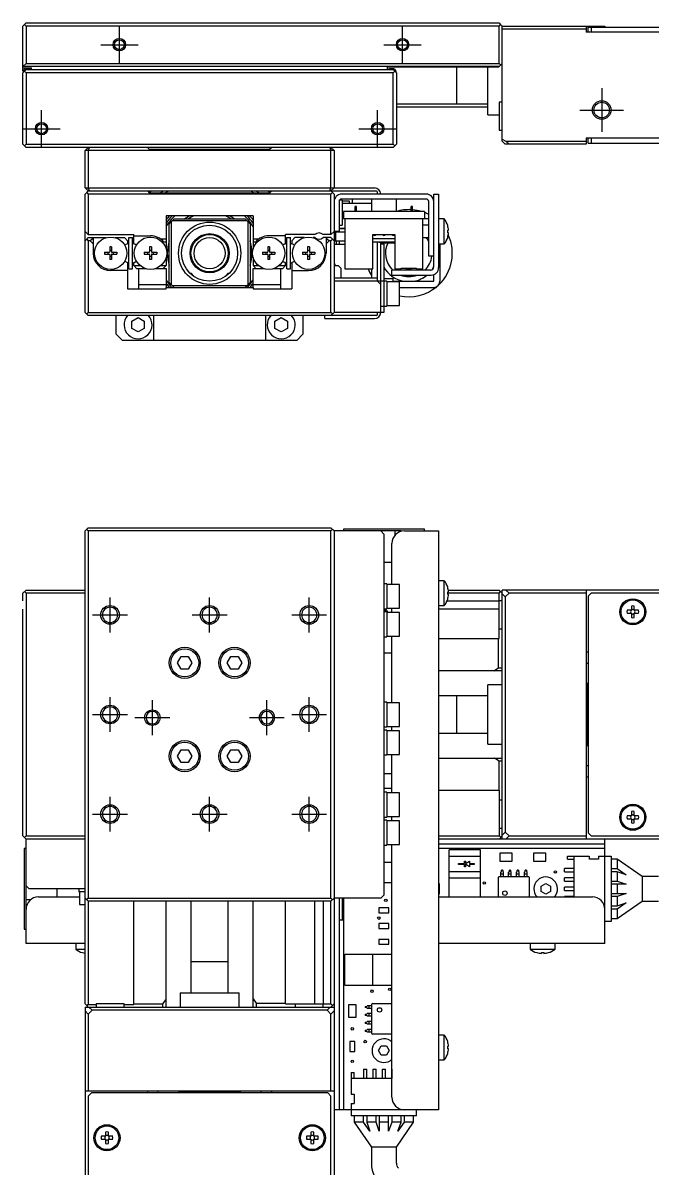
# Model space of a CAD drawing. Extents: x -2 to 706, y -8 to 420.
# Drawn here: x 93.2 to 194.3, y 232.5 to 416.5 of the extents above; entities that cross this region are included whole.
import ezdxf

# ---------------------------------------------------------------- set-up
doc = ezdxf.new("R2010")
doc.units = 0
doc.header["$LTSCALE"] = 0.5
doc.linetypes.add('CENTER', pattern=[50.8, 31.75, -6.35, 6.35, -6.35])
for name, color, linetype in [('MSM_CENTER', 1, 'CENTER'), ('MSM_CONTINUOUS', 7, 'CONTINUOUS'), ('MSM_NARROW', 5, 'CONTINUOUS')]:
    doc.layers.add(name, color=color, linetype=linetype)

msp = doc.modelspace()

# ---------------------------------------------------------------- linework, layer by layer
at = {"layer": 'MSM_CENTER'}
for p, q in [((108.7, 409.99), (108.7, 415.99)), ((154.2, 409.99), (154.2, 415.99)), ((105.7, 412.99), (111.7, 412.99)), ((151.2, 412.99), (157.2, 412.99)), ((186.2, 405.99), (186.2, 398.99)), ((96.2, 396.49), (96.2, 402.49)), ((150.2, 396.49), (150.2, 402.49)), ((182.7, 402.49), (189.7, 402.49)), ((93.2, 399.49), (99.2, 399.49)), ((147.2, 399.49), (153.2, 399.49)), ((107.2, 318.58), (107.2, 324.18)), ((123.2, 318.58), (123.2, 324.18)), ((139.2, 318.58), (139.2, 324.18)), ((104.4, 321.38), (110, 321.38)), ((120.4, 321.38), (126, 321.38)), ((136.4, 321.38), (142, 321.38)), ((107.2, 302.58), (107.2, 308.18)), ((114, 302.08), (114, 307.68)), ((132.4, 302.08), (132.4, 307.68)), ((139.2, 302.58), (139.2, 308.18)), ((104.4, 305.38), (110, 305.38)), ((111.2, 304.88), (116.8, 304.88)), ((129.6, 304.88), (135.2, 304.88)), ((136.4, 305.38), (142, 305.38)), ((107.2, 286.58), (107.2, 292.18)), ((123.2, 286.58), (123.2, 292.18)), ((139.2, 286.58), (139.2, 292.18)), ((104.4, 289.38), (110, 289.38)), ((120.4, 289.38), (126, 289.38)), ((136.4, 289.38), (142, 289.38))]:
    msp.add_line(p, q, dxfattribs=at)
at = {"layer": 'MSM_CONTINUOUS'}
for p, q in [((93.7, 416.49), (93.2, 415.99)), ((93.2, 408.79), (93.2, 415.99)), ((93.45, 416.24), (93.7, 415.99)), ((93.7, 416.49), (169.7, 416.49)), ((93.7, 415.99), (93.7, 409.99)), ((169.7, 415.99), (93.7, 415.99)), ((169.7, 416.49), (170.2, 415.99)), ((169.7, 415.99), (169.95, 416.24)), ((169.7, 409.99), (169.7, 415.99)), ((170.2, 397.49), (170.2, 415.99)), ((170.2, 415.99), (186.7, 415.99)), ((183.7, 415.99), (183.7, 414.99)), ((186.7, 415.99), (186.7, 415.79)), ((183.7, 415.49), (170.2, 415.49)), ((199.2, 414.99), (183.7, 414.99)), ((184, 414.99), (184, 415.79)), ((184, 415.79), (199, 415.79)), ((184.5, 415.79), (184.5, 414.99)), ((93.7, 409.99), (93.2, 409.49)), ((169.7, 409.49), (93.2, 409.49)), ((93.2, 409.29), (94.6, 409.29)), ((93.2, 408.49), (93.7, 408.99)), ((93.3, 408.69), (93.2, 408.79)), ((93.2, 396.99), (93.2, 408.49)), ((93.3, 408.59), (93.3, 408.79)), ((93.45, 408.74), (93.7, 408.49)), ((94.3, 409.09), (93.6, 409.09)), ((93.7, 409.99), (169.7, 409.99)), ((93.7, 408.99), (152.7, 408.99)), ((93.7, 408.49), (93.7, 396.99)), ((152.7, 408.49), (93.7, 408.49)), ((94.6, 408.99), (94.6, 409.29)), ((151.8, 408.99), (151.8, 409.39)), ((169.6, 409.39), (151.8, 409.39)), ((152.8, 409.09), (152.1, 409.09)), ((152.7, 408.99), (153.2, 408.49)), ((152.7, 408.49), (152.95, 408.74)), ((152.7, 396.99), (152.7, 408.49)), ((153.1, 408.79), (153.1, 408.59)), ((153.2, 408.49), (153.2, 396.99)), ((162.9, 403.49), (162.9, 409.39)), ((167.9, 401.74), (167.9, 409.39)), ((169.6, 409.39), (170.2, 409.99)), ((169.95, 409.74), (169.7, 409.99)), ((153.2, 403.49), (167.9, 403.49)), ((153.2, 402.99), (167.9, 402.99)), ((169.7, 403.74), (169.7, 399.24)), ((170.2, 403.74), (169.7, 403.74)), ((167.9, 401.74), (169.7, 401.74)), ((169.7, 399.24), (170.2, 399.24)), ((170.2, 397.8), (170.81, 397.49)), ((170.7, 396.99), (170.2, 397.49)), ((170.81, 397.49), (183.7, 397.49)), ((170.81, 397.49), (171.31, 396.99)), ((199.2, 397.99), (183.7, 397.99)), ((183.7, 397.99), (183.7, 396.99)), ((184, 397.19), (184, 397.99)), ((184.5, 397.99), (184.5, 397.19)), ((93.7, 396.49), (93.2, 396.99)), ((93.7, 396.99), (93.45, 396.74)), ((93.7, 396.99), (152.7, 396.99)), ((152.7, 396.49), (93.7, 396.49)), ((103.2, 395.99), (103.7, 396.49)), ((103.2, 389.99), (103.2, 395.99)), ((143.2, 395.99), (103.2, 395.99)), ((103.7, 395.99), (103.9, 396.49)), ((103.7, 395.99), (103.7, 389.99)), ((113.5, 396.19), (113.2, 396.49)), ((113.5, 396.19), (132.9, 396.19)), ((133.2, 396.49), (132.9, 396.19)), ((142.49, 396.49), (142.7, 395.99)), ((143.2, 395.99), (142.7, 396.49)), ((142.7, 389.99), (142.7, 395.99)), ((143.2, 395.99), (143.2, 389.99)), ((152.95, 396.74), (152.7, 396.99)), ((152.7, 396.49), (153.2, 396.99)), ((183.7, 396.99), (170.7, 396.99)), ((184, 397.19), (199.4, 397.19)), ((103.2, 389.99), (103.7, 389.49)), ((103.2, 389.99), (149.7, 389.99)), ((103.2, 388.99), (103.7, 389.49)), ((103.2, 369.99), (103.2, 388.99)), ((103.45, 389.24), (103.7, 388.99)), ((103.9, 389.49), (103.7, 389.99)), ((103.7, 389.49), (150, 389.49)), ((103.7, 388.99), (103.7, 382.49)), ((142.7, 388.99), (103.7, 388.99)), ((113.2, 389.49), (113.5, 389.19)), ((113.5, 389.19), (132.9, 389.19)), ((132.9, 389.19), (133.2, 389.49)), ((142.49, 389.49), (142.7, 389.99)), ((142.7, 389.49), (143.2, 389.99)), ((142.7, 389.49), (143.2, 388.99)), ((142.7, 388.99), (142.95, 389.24)), ((142.7, 382.49), (142.7, 388.99)), ((143.2, 388.99), (143.2, 369.99)), ((143.2, 388.42), (143.37, 388.42)), ((158, 388.99), (144.4, 388.99)), ((150.2, 388.99), (150.2, 389.29)), ((159.2, 388.99), (160, 388.99)), ((159.2, 377.29), (159.2, 388.99)), ((160, 388.99), (160, 377.19)), ((143.2, 387.92), (143.2, 387.92)), ((144, 387.79), (144, 382.99)), ((144.5, 387.99), (144.05, 387.99)), ((144.09, 387.99), (144.09, 388.05)), ((158, 388.19), (144.4, 388.19)), ((144.5, 387.99), (144.5, 383.99)), ((144.5, 387.92), (145.6, 387.92)), ((149.2, 387.49), (144.5, 387.49)), ((145.6, 387.92), (145.6, 387.49)), ((146.1, 388.19), (146.1, 387.49)), ((146.57, 386.19), (146.57, 386.99)), ((146.82, 386.99), (146.57, 386.99)), ((146.82, 386.19), (146.82, 386.99)), ((149.2, 388.19), (149.2, 386.19)), ((153.2, 386.19), (153.2, 388.19)), ((155.57, 386.19), (155.57, 386.99)), ((155.82, 386.99), (155.57, 386.99)), ((155.82, 386.19), (155.82, 386.99)), ((158.4, 378.99), (158.4, 387.79)), ((130.2, 385.49), (116.2, 385.49)), ((116.2, 385.49), (116.2, 380.21)), ((116.7, 384.19), (117.5, 384.99)), ((129.2, 384.69), (117.2, 384.69)), ((117.5, 384.99), (128.9, 384.99)), ((128.9, 384.99), (129.7, 384.19)), ((130.2, 385.49), (130.2, 380.21)), ((157.7, 386.19), (144.7, 386.19)), ((144.7, 386.19), (144.7, 384.99)), ((158.4, 384.99), (144.7, 384.99)), ((144.95, 384.99), (144.95, 376.99)), ((157.45, 376.99), (157.45, 384.99)), ((157.7, 386.19), (157.7, 384.99)), ((160.89, 384.99), (160, 384.99)), ((160.89, 380.99), (160.89, 384.99)), ((103.7, 382.49), (103.2, 382.99)), ((116.7, 374.79), (116.7, 384.19)), ((117, 384.49), (117, 374.49)), ((129.4, 374.49), (129.4, 384.49)), ((129.7, 384.19), (129.7, 374.79)), ((143.2, 382.99), (142.7, 382.49)), ((144, 382.99), (143.2, 382.99)), ((143.2, 382.92), (144.8, 382.92)), ((143.4, 382.92), (143.4, 381.42)), ((144, 383.99), (144.5, 383.99)), ((144, 383.49), (144.95, 383.49)), ((144.8, 383.42), (144, 383.42)), ((158.4, 383.99), (157.45, 383.99)), ((161.45, 383.92), (161.45, 383.94)), ((161.45, 383.19), (161.58, 383.19)), ((161.45, 382.79), (161.45, 383.19)), ((161.58, 382.79), (161.45, 382.79)), ((103.2, 381.49), (103.7, 381.99)), ((103.45, 381.74), (103.7, 381.49)), ((103.7, 382.49), (111, 382.49)), ((103.7, 381.99), (106.58, 381.99)), ((103.7, 381.49), (103.7, 369.99)), ((104, 381.49), (103.7, 381.49)), ((104.5, 381.84), (104, 381.49)), ((104, 381.49), (104.5, 380.99)), ((104.5, 381.99), (104.5, 379.49)), ((108.01, 381.99), (109.5, 381.99)), ((110, 381.49), (109.5, 381.99)), ((110, 381.01), (109.91, 380.96)), ((110, 381.49), (110, 381.01)), ((110.2, 381.99), (110.8, 381.99)), ((110.2, 376.99), (110.2, 381.99)), ((110.8, 376.99), (110.8, 381.99)), ((111, 381.04), (111, 382.49)), ((111, 382.29), (113.7, 382.29)), ((111.13, 380.96), (111, 381.04)), ((115.29, 381.79), (116.2, 381.79)), ((116.2, 381.29), (115.84, 381.29)), ((130.2, 381.79), (131.1, 381.79)), ((130.55, 381.29), (130.2, 381.29)), ((135.4, 382.29), (132.7, 382.29)), ((135.4, 381.04), (135.26, 380.96)), ((140.13, 382.49), (135.4, 382.49)), ((135.4, 381.04), (135.4, 382.49)), ((135.6, 381.99), (136.2, 381.99)), ((135.6, 376.99), (135.6, 381.99)), ((136.2, 376.99), (136.2, 381.99)), ((136.9, 381.99), (136.4, 381.49)), ((136.4, 381.49), (136.4, 381.01)), ((136.48, 380.96), (136.4, 381.01)), ((138.38, 381.99), (136.9, 381.99)), ((140.13, 381.99), (139.81, 381.99)), ((142.7, 382.49), (141.46, 382.49)), ((142.7, 381.99), (141.46, 381.99)), ((141.9, 381.99), (141.9, 379.49)), ((142.4, 381.49), (141.9, 381.84)), ((141.9, 380.99), (142.4, 381.49)), ((142.7, 381.49), (142.4, 381.49)), ((142.7, 381.99), (143.2, 381.49)), ((142.7, 381.49), (142.95, 381.74)), ((142.7, 369.99), (142.7, 381.49)), ((144.95, 381.42), (143.2, 381.42)), ((143.2, 380.92), (144.95, 380.92)), ((143.6, 380.92), (143.6, 381.42)), ((144.09, 380.92), (144.09, 381.42)), ((149.45, 382.49), (152.95, 382.49)), ((149.45, 376.99), (149.45, 382.49)), ((152.95, 381.79), (149.45, 381.79)), ((152.95, 381.29), (149.45, 381.29)), ((150.2, 374.99), (150.2, 381.29)), ((150.7, 369.99), (150.7, 381.2)), ((150.7, 380.99), (151.2, 380.99)), ((151.2, 381.14), (152.95, 381.14)), ((151.2, 380.99), (151.2, 369.99)), ((152.95, 382.49), (152.95, 376.99)), ((157.45, 381.99), (158.4, 381.99)), ((160, 380.99), (160.89, 380.99)), ((160.2, 380.99), (160.2, 374.99)), ((161.45, 382.04), (161.45, 382.06)), ((106.3, 379.64), (107.09, 379.64)), ((106.3, 379.64), (106.3, 379.35)), ((106.3, 379.35), (107.09, 379.35)), ((106.83, 379.64), (106.83, 379.35)), ((107.44, 380.49), (107.15, 380.49)), ((107.15, 380.49), (107.15, 379.7)), ((107.15, 379.96), (107.44, 379.96)), ((107.15, 379.29), (107.15, 378.49)), ((107.15, 379.02), (107.44, 379.02)), ((107.44, 380.49), (107.44, 379.7)), ((107.44, 379.29), (107.44, 378.49)), ((107.5, 379.64), (108.3, 379.64)), ((107.5, 379.35), (108.3, 379.35)), ((107.77, 379.35), (107.77, 379.64)), ((108.3, 379.64), (108.3, 379.35)), ((112.7, 379.64), (113.49, 379.64)), ((112.7, 379.64), (112.7, 379.35)), ((112.7, 379.35), (113.49, 379.35)), ((113.23, 379.64), (113.23, 379.35)), ((113.84, 380.49), (113.55, 380.49)), ((113.55, 380.49), (113.55, 379.7)), ((113.55, 379.96), (113.84, 379.96)), ((113.55, 379.29), (113.55, 378.49)), ((113.55, 379.02), (113.84, 379.02)), ((113.84, 380.49), (113.84, 379.7)), ((113.84, 379.29), (113.84, 378.49)), ((113.9, 379.64), (114.7, 379.64)), ((113.9, 379.35), (114.7, 379.35)), ((114.17, 379.35), (114.17, 379.64)), ((114.7, 379.64), (114.7, 379.35)), ((131.7, 379.64), (132.49, 379.64)), ((131.7, 379.64), (131.7, 379.35)), ((131.7, 379.35), (132.49, 379.35)), ((132.23, 379.64), (132.23, 379.35)), ((132.84, 380.49), (132.55, 380.49)), ((132.55, 380.49), (132.55, 379.7)), ((132.55, 379.96), (132.84, 379.96)), ((132.55, 379.29), (132.55, 378.49)), ((132.55, 379.02), (132.84, 379.02)), ((132.84, 380.49), (132.84, 379.7)), ((132.84, 379.29), (132.84, 378.49)), ((132.9, 379.64), (133.7, 379.64)), ((132.9, 379.35), (133.7, 379.35)), ((133.17, 379.35), (133.17, 379.64)), ((133.7, 379.64), (133.7, 379.35)), ((138.1, 379.64), (138.89, 379.64)), ((138.1, 379.64), (138.1, 379.35)), ((138.1, 379.35), (138.89, 379.35)), ((138.63, 379.64), (138.63, 379.35)), ((139.24, 380.49), (138.95, 380.49)), ((138.95, 380.49), (138.95, 379.7)), ((138.95, 379.96), (139.24, 379.96)), ((138.95, 379.29), (138.95, 378.49)), ((138.95, 379.02), (139.24, 379.02)), ((139.24, 380.49), (139.24, 379.7)), ((139.24, 379.29), (139.24, 378.49)), ((139.3, 379.64), (140.1, 379.64)), ((139.3, 379.35), (140.1, 379.35)), ((139.57, 379.35), (139.57, 379.64)), ((140.1, 379.64), (140.1, 379.35)), ((107.44, 378.49), (107.15, 378.49)), ((109.67, 378.16), (110, 377.98)), ((110, 377.98), (110, 373.79)), ((111, 377.95), (111.37, 378.16)), ((111, 377.49), (111, 377.95)), ((111, 377.49), (112.03, 377.49)), ((111.5, 376.99), (111, 377.49)), ((113.84, 378.49), (113.55, 378.49)), ((115.36, 377.49), (116.2, 377.49)), ((116.2, 377.49), (115.7, 376.99)), ((116.2, 378.78), (116.2, 377.49)), ((130.2, 378.78), (130.2, 377.49)), ((130.2, 377.49), (131.03, 377.49)), ((130.7, 376.99), (130.2, 377.49)), ((132.84, 378.49), (132.55, 378.49)), ((134.36, 377.49), (135.4, 377.49)), ((135.4, 377.49), (134.9, 376.99)), ((135.02, 378.16), (135.4, 377.95)), ((135.4, 377.49), (135.4, 377.95)), ((136.4, 377.98), (136.72, 378.16)), ((136.4, 377.98), (136.4, 373.79)), ((139.24, 378.49), (138.95, 378.49)), ((143.2, 377.49), (143.85, 377.49)), ((143.39, 377.49), (143.39, 377.6)), ((143.93, 377.46), (144.25, 377.14)), ((159.2, 378.99), (158.4, 378.99)), ((110, 376.69), (107.3, 376.69)), ((110.2, 376.99), (110.8, 376.99)), ((112.98, 376.99), (111.5, 376.99)), ((111.75, 376.99), (111.75, 373.79)), ((116.25, 376.99), (114.41, 376.99)), ((116.25, 373.99), (116.25, 376.99)), ((120.03, 376.29), (120.22, 376.29)), ((120.45, 376.07), (120.22, 376.29)), ((120.45, 376.07), (120.28, 376.07)), ((120.45, 375.93), (120.45, 376.07)), ((126.17, 376.29), (125.95, 376.07)), ((126.11, 376.07), (125.95, 376.07)), ((125.95, 376.07), (125.95, 375.93)), ((126.17, 376.29), (126.36, 376.29)), ((130.15, 376.99), (130.15, 373.99)), ((131.98, 376.99), (130.15, 376.99)), ((134.9, 376.99), (133.41, 376.99)), ((134.65, 373.79), (134.65, 376.99)), ((135.6, 376.99), (136.2, 376.99)), ((136.4, 376.69), (139.1, 376.69)), ((150.2, 375.49), (143.2, 375.49)), ((144.28, 377.07), (144.28, 375.49)), ((144.95, 376.99), (149.45, 376.99)), ((149.2, 376.99), (149.2, 375.49)), ((152.7, 375.39), (151.2, 375.39)), ((152.5, 375.99), (152.5, 376.79)), ((158.7, 376.79), (152.5, 376.79)), ((152.5, 375.99), (158.8, 375.99)), ((152.7, 374.89), (152.7, 375.39)), ((152.95, 376.99), (153.95, 376.99)), ((153.95, 376.99), (153.95, 377.09)), ((153.95, 377.09), (156.45, 377.09)), ((154.75, 377.09), (154.75, 376.99)), ((154.75, 376.99), (155.65, 376.99)), ((155.12, 377.09), (155.12, 376.99)), ((155.27, 377.09), (155.27, 376.99)), ((155.65, 377.09), (155.65, 376.99)), ((156.45, 376.99), (156.45, 377.09)), ((156.45, 376.99), (157.45, 376.99)), ((159.2, 374.99), (159.2, 376.06)), ((110, 373.79), (116.2, 373.79)), ((111.75, 374.49), (116.25, 374.49)), ((116.2, 373.79), (116.2, 373.99)), ((116.2, 373.99), (130.2, 373.99)), ((117.5, 373.99), (116.7, 374.79)), ((117.2, 374.29), (129.2, 374.29)), ((129.7, 374.79), (128.9, 373.99)), ((130.15, 374.49), (134.65, 374.49)), ((130.2, 373.99), (130.2, 373.79)), ((130.2, 373.79), (136.4, 373.79)), ((151.7, 374.99), (143.2, 374.99)), ((150.2, 374.99), (150.7, 374.49)), ((151.7, 374.99), (151.7, 370.99)), ((153.7, 374.89), (151.7, 374.89)), ((152.7, 374.99), (159.2, 374.99)), ((153.7, 371.09), (153.7, 374.89)), ((153.7, 373.99), (159.2, 373.99)), ((103.7, 369.49), (103.2, 369.99)), ((103.7, 369.99), (103.45, 369.74)), ((103.7, 369.99), (142.7, 369.99)), ((142.95, 369.74), (142.7, 369.99)), ((143.2, 369.99), (142.7, 369.49)), ((151.2, 369.99), (143.2, 369.99)), ((150.2, 369.69), (150.2, 369.99)), ((150.7, 370.99), (151.7, 370.99)), ((151.7, 371.09), (153.7, 371.09)), ((150, 369.49), (103.7, 369.49)), ((108.2, 366.49), (108.2, 369.49)), ((110.7, 368.57), (111.7, 369.15)), ((110.7, 367.41), (110.7, 368.57)), ((111.7, 369.15), (112.7, 368.57)), ((112.7, 368.57), (112.7, 367.41)), ((114.2, 369.49), (114.2, 365.49)), ((132.2, 369.49), (132.2, 365.49)), ((133.7, 368.57), (134.7, 369.15)), ((133.7, 367.41), (133.7, 368.57)), ((134.7, 369.15), (135.7, 368.57)), ((135.7, 368.57), (135.7, 367.41)), ((138.2, 369.49), (138.2, 366.49)), ((141.7, 368.99), (141.7, 369.49)), ((141.7, 368.99), (149.7, 368.99)), ((108.2, 366.49), (109.2, 365.49)), ((111.7, 366.84), (110.7, 367.41)), ((112.7, 367.41), (111.7, 366.84)), ((134.7, 366.84), (133.7, 367.41)), ((135.7, 367.41), (134.7, 366.84)), ((137.2, 365.49), (138.2, 366.49)), ((137.2, 365.49), (109.2, 365.49)), ((103.7, 335.38), (103.2, 334.88)), ((103.2, 258.88), (103.2, 334.88)), ((103.7, 334.88), (103.45, 335.13)), ((103.7, 335.38), (142.7, 335.38)), ((142.7, 334.88), (103.7, 334.88)), ((103.7, 334.88), (103.7, 275.88)), ((143.2, 334.88), (142.7, 335.38)), ((142.95, 335.13), (142.7, 334.88)), ((142.7, 275.88), (142.7, 334.88)), ((143.2, 334.88), (143.2, 229.38)), ((153.95, 334.88), (143.2, 334.88)), ((144.7, 335.18), (144.7, 334.88)), ((157.7, 335.18), (144.7, 335.18)), ((151.2, 334.38), (150.7, 334.88)), ((152.95, 334.88), (152.95, 334.14)), ((153.95, 334.8), (153.95, 334.88)), ((154.5, 334.88), (160, 334.88)), ((157.7, 334.88), (157.7, 335.18)), ((160, 334.88), (160, 241.88)), ((151.2, 334.38), (151.2, 276.38)), ((152.5, 326.28), (152.5, 332.88)), ((151.2, 329.88), (152.5, 329.88)), ((151.7, 326.38), (151.2, 326.38)), ((151.7, 326.38), (151.7, 322.38)), ((153.7, 326.28), (151.7, 326.28)), ((153.7, 322.48), (153.7, 326.28)), ((160.89, 326.88), (160, 326.88)), ((160.89, 322.88), (160.89, 326.88)), ((161.45, 325.81), (161.45, 325.83)), ((93.7, 325.38), (93.2, 324.88)), ((93.2, 323.64), (93.2, 324.88)), ((93.45, 325.13), (93.7, 324.88)), ((93.7, 325.38), (103.2, 325.38)), ((93.7, 324.88), (93.7, 285.88)), ((103.2, 324.88), (93.7, 324.88)), ((161.45, 325.08), (161.58, 325.08)), ((161.45, 324.68), (161.45, 325.08)), ((169.7, 324.88), (161.45, 324.88)), ((161.58, 324.68), (161.45, 324.68)), ((161.45, 323.93), (161.45, 323.95)), ((161.55, 325.38), (169.7, 325.38)), ((170.2, 324.88), (169.7, 325.38)), ((169.7, 324.88), (169.95, 325.13)), ((169.7, 323.64), (169.7, 324.88)), ((205.2, 325.38), (170.2, 325.38)), ((170.2, 285.38), (170.2, 325.38)), ((170.7, 324.26), (170.2, 324.76)), ((171.31, 324.88), (170.7, 324.26)), ((170.7, 324.26), (170.7, 286.49)), ((170.81, 325.38), (171.31, 324.88)), ((183.7, 324.88), (171.31, 324.88)), ((183.7, 325.38), (183.7, 285.38)), ((184.5, 324.88), (184, 324.38)), ((184, 324.38), (184, 286.38)), ((198.5, 324.88), (184.5, 324.88)), ((93.2, 285.88), (93.2, 322.32)), ((151.2, 322.38), (151.7, 322.38)), ((151.2, 322.13), (151.63, 322.13)), ((151.63, 322.13), (151.83, 321.78)), ((151.7, 322.48), (153.7, 322.48)), ((152.5, 321.78), (152.5, 322.48)), ((160, 322.88), (160.89, 322.88)), ((169.7, 322.32), (160, 322.32)), ((161.35, 323.64), (169.7, 323.64)), ((170.2, 323.63), (169.7, 323.63)), ((169.7, 317.58), (169.7, 323.63)), ((190.96, 322.12), (190.28, 322.12)), ((190.96, 322.8), (190.96, 322.12)), ((191.44, 322.12), (191.44, 322.8)), ((192.12, 322.12), (191.44, 322.12)), ((151.7, 321.88), (151.2, 321.88)), ((151.7, 321.88), (151.7, 317.88)), ((153.7, 321.78), (151.7, 321.78)), ((153.7, 317.98), (153.7, 321.78)), ((190.28, 321.64), (190.96, 321.64)), ((190.96, 321.64), (190.96, 320.96)), ((191.44, 321.64), (192.12, 321.64)), ((191.44, 320.96), (191.44, 321.64)), ((169.7, 319.13), (170.2, 319.13)), ((151.2, 317.88), (151.7, 317.88)), ((151.7, 317.98), (153.7, 317.98)), ((152.5, 307.28), (152.5, 317.98)), ((160, 317.58), (169.7, 317.58)), ((169.6, 312.88), (169.6, 317.58)), ((118.04, 313.68), (118.62, 314.68)), ((118.62, 314.68), (119.77, 314.68)), ((119.77, 314.68), (120.35, 313.68)), ((126.04, 313.68), (126.62, 314.68)), ((126.62, 314.68), (127.77, 314.68)), ((127.77, 314.68), (128.35, 313.68)), ((151.2, 315.28), (152.5, 315.28)), ((184, 315.38), (183.7, 315.38)), ((118.62, 312.68), (118.04, 313.68)), ((120.35, 313.68), (119.77, 312.68)), ((126.62, 312.68), (126.04, 313.68)), ((128.35, 313.68), (127.77, 312.68)), ((168.89, 312.38), (169.6, 312.88)), ((169.6, 312.88), (170.2, 312.88)), ((183.7, 313.63), (184, 313.63)), ((119.77, 312.68), (118.62, 312.68)), ((127.77, 312.68), (126.62, 312.68)), ((170.2, 312.38), (160, 312.38)), ((167.9, 300.63), (167.9, 310.13)), ((170.2, 310.13), (167.9, 310.13)), ((183.9, 310.38), (183.7, 310.18)), ((184, 310.38), (183.9, 310.38)), ((183.9, 310.38), (183.9, 300.38)), ((151.7, 307.38), (151.2, 307.38)), ((151.7, 307.38), (151.7, 303.38)), ((153.7, 307.28), (151.7, 307.28)), ((153.7, 303.48), (153.7, 307.28)), ((167.9, 308.38), (160, 308.38)), ((162.9, 302.38), (162.9, 308.38)), ((151.2, 303.38), (151.7, 303.38)), ((151.7, 302.88), (151.2, 302.88)), ((151.7, 303.48), (153.7, 303.48)), ((151.7, 302.88), (151.7, 298.88)), ((153.7, 302.78), (151.7, 302.78)), ((152.5, 302.78), (152.5, 303.48)), ((153.7, 298.98), (153.7, 302.78)), ((160, 302.38), (167.9, 302.38)), ((167.9, 300.63), (170.2, 300.63)), ((183.7, 300.58), (183.9, 300.38)), ((183.9, 300.38), (184, 300.38)), ((118.04, 298.68), (118.62, 299.68)), ((118.62, 297.68), (118.04, 298.68)), ((118.62, 299.68), (119.77, 299.68)), ((119.77, 299.68), (120.35, 298.68)), ((120.35, 298.68), (119.77, 297.68)), ((126.04, 298.68), (126.62, 299.68)), ((126.62, 297.68), (126.04, 298.68)), ((126.62, 299.68), (127.77, 299.68)), ((127.77, 299.68), (128.35, 298.68)), ((128.35, 298.68), (127.77, 297.68)), ((151.2, 298.88), (151.7, 298.88)), ((151.7, 298.98), (153.7, 298.98)), ((152.5, 292.78), (152.5, 298.98)), ((160, 298.38), (170.2, 298.38)), ((169.7, 297.88), (168.99, 298.38)), ((119.77, 297.68), (118.62, 297.68)), ((127.77, 297.68), (126.62, 297.68)), ((169.7, 293.18), (169.7, 297.88)), ((170.2, 297.88), (169.7, 297.88)), ((184, 297.13), (183.7, 297.13)), ((151.2, 295.88), (152.5, 295.88)), ((183.7, 295.38), (184, 295.38)), ((152.5, 293.48), (151.2, 293.48)), ((151.7, 292.88), (151.2, 292.88)), ((151.7, 292.88), (151.7, 288.88)), ((153.7, 292.78), (151.7, 292.78)), ((153.7, 288.98), (153.7, 292.78)), ((169.8, 293.18), (160, 293.18)), ((169.8, 291.63), (169.8, 293.18)), ((169.7, 291.63), (169.7, 287.13)), ((170.2, 291.63), (169.7, 291.63)), ((151.2, 288.88), (151.7, 288.88)), ((151.7, 288.98), (153.7, 288.98)), ((152.5, 288.28), (152.5, 288.98)), ((190.96, 289.12), (190.28, 289.12)), ((190.96, 289.8), (190.96, 289.12)), ((191.44, 289.12), (191.44, 289.8)), ((192.12, 289.12), (191.44, 289.12)), ((151.7, 288.38), (151.2, 288.38)), ((151.7, 288.38), (151.7, 284.38)), ((153.7, 288.28), (151.7, 288.28)), ((153.7, 284.48), (153.7, 288.28)), ((169.7, 287.13), (170.2, 287.13)), ((169.8, 285.88), (169.8, 287.13)), ((190.28, 288.64), (190.96, 288.64)), ((190.96, 288.64), (190.96, 287.96)), ((191.44, 287.96), (191.44, 288.64)), ((191.44, 288.64), (192.12, 288.64)), ((93.2, 285.88), (93.7, 285.38)), ((93.7, 285.88), (93.45, 285.63)), ((93.7, 285.88), (103.2, 285.88)), ((103.2, 285.38), (93.7, 285.38)), ((93.7, 268.58), (93.7, 285.38)), ((160, 285.88), (169.8, 285.88)), ((199.2, 285.38), (160, 285.38)), ((169.7, 285.38), (170.2, 285.88)), ((170, 285.68), (169.8, 285.88)), ((170.2, 285.99), (170.7, 286.49)), ((170.7, 286.49), (171.31, 285.88)), ((171.31, 285.88), (170.81, 285.38)), ((171.31, 285.88), (183.7, 285.88)), ((184, 286.38), (184.5, 285.88)), ((184.5, 285.88), (198.5, 285.88)), ((186.7, 268.58), (186.7, 285.38)), ((93.7, 283.88), (93.4, 283.88)), ((93.4, 283.88), (93.4, 270.88)), ((151.2, 284.38), (151.7, 284.38)), ((151.7, 284.48), (153.7, 284.48)), ((152.5, 243.88), (152.5, 284.48)), ((160, 284.58), (186.7, 284.58)), ((186.7, 283.88), (160, 283.88)), ((166.7, 283.63), (161.7, 283.63)), ((161.7, 276.08), (161.7, 283.63)), ((166.7, 276.08), (166.7, 283.63)), ((152.5, 281.58), (151.2, 281.58)), ((161.7, 282.63), (166.7, 282.63)), ((164.15, 281.45), (164.15, 281.83)), ((164.15, 281.83), (164.3, 281.83)), ((164.3, 281.83), (164.3, 281.43)), ((164.3, 281.43), (164.98, 281.83)), ((164.98, 281.83), (164.98, 281.45)), ((171.82, 283.08), (169.82, 283.08)), ((169.82, 283.08), (169.82, 281.83)), ((169.82, 281.83), (171.82, 281.83)), ((171.82, 281.83), (171.82, 283.08)), ((175.22, 283.08), (175.22, 281.83)), ((177.22, 283.08), (175.22, 283.08)), ((175.22, 281.83), (177.22, 281.83)), ((177.22, 281.83), (177.22, 283.08)), ((180.7, 282.13), (180.7, 282.63)), ((180.7, 282.63), (184.2, 282.63)), ((180.7, 282.13), (181.7, 282.13)), ((181.7, 282.63), (181.7, 276.08)), ((184.2, 282.63), (184.2, 282.13)), ((185.7, 282.13), (184.2, 282.13)), ((185.7, 282.63), (185.7, 282.13)), ((185.7, 282.63), (187.7, 282.63)), ((187.7, 282.63), (187.7, 272.13)), ((188.7, 282.13), (187.7, 282.13)), ((192.7, 279.38), (188.7, 282.13)), ((188.7, 282.13), (188.7, 280.63)), ((166.7, 280.13), (161.7, 280.13)), ((163.2, 281.3), (163.2, 281.45)), ((163.2, 281.45), (164.15, 281.45)), ((164.15, 281.3), (163.2, 281.3)), ((164.15, 280.93), (164.15, 281.3)), ((164.3, 280.93), (164.15, 280.93)), ((164.98, 280.93), (164.3, 281.32)), ((164.3, 281.32), (164.3, 280.93)), ((164.98, 281.45), (165.68, 281.45)), ((164.98, 281.3), (164.98, 280.93)), ((165.68, 281.3), (164.98, 281.3)), ((165.68, 281.45), (165.68, 281.3)), ((169.97, 280.06), (170.09, 280.13)), ((169.97, 279.33), (169.97, 280.06)), ((169.97, 279.77), (170.4, 279.77)), ((170.09, 280.13), (170.09, 280.38)), ((170.29, 280.38), (170.09, 280.38)), ((170.29, 280.38), (170.29, 280.13)), ((170.29, 280.13), (170.4, 280.06)), ((170.4, 279.33), (170.4, 280.06)), ((171.24, 280.06), (171.36, 280.13)), ((171.24, 279.33), (171.24, 280.06)), ((171.24, 279.77), (171.67, 279.77)), ((171.56, 280.38), (171.36, 280.38)), ((171.36, 280.13), (171.36, 280.38)), ((171.56, 280.38), (171.56, 280.13)), ((171.56, 280.13), (171.67, 280.06)), ((171.67, 279.33), (171.67, 280.06)), ((172.51, 280.06), (172.63, 280.13)), ((172.51, 279.33), (172.51, 280.06)), ((172.51, 279.77), (172.94, 279.77)), ((172.83, 280.38), (172.63, 280.38)), ((172.63, 280.13), (172.63, 280.38)), ((172.83, 280.38), (172.83, 280.13)), ((172.83, 280.13), (172.94, 280.06)), ((172.94, 279.33), (172.94, 280.06)), ((173.78, 280.06), (173.9, 280.13)), ((173.78, 279.33), (173.78, 280.06)), ((173.78, 279.77), (174.21, 279.77)), ((174.1, 280.38), (173.9, 280.38)), ((173.9, 280.13), (173.9, 280.38)), ((174.1, 280.38), (174.1, 280.13)), ((174.1, 280.13), (174.21, 280.06)), ((174.21, 279.33), (174.21, 280.06)), ((181.7, 280.63), (180.2, 280.63)), ((180.2, 280.13), (180.2, 280.63)), ((180.2, 280.13), (181.7, 280.13)), ((187.7, 280.63), (188.7, 280.63)), ((188.7, 280.13), (187.7, 280.13)), ((188.7, 280.63), (190.15, 279.63)), ((190.15, 279.63), (188.7, 280.13)), ((188.7, 280.13), (188.7, 278.63)), ((93.7, 277.88), (94.2, 277.38)), ((151.2, 278.38), (152.5, 278.38)), ((160.11, 278.18), (160, 278.18)), ((160.11, 276.58), (160.11, 278.18)), ((161.7, 279.13), (166.7, 279.13)), ((169.64, 276.08), (169.64, 279.23)), ((169.74, 279.33), (174.44, 279.33)), ((174.54, 279.23), (174.54, 276.08)), ((176.45, 277.81), (177.2, 278.24)), ((177.2, 278.24), (177.95, 277.81)), ((181.7, 279.13), (180.2, 279.13)), ((180.2, 278.63), (180.2, 279.13)), ((180.2, 278.63), (181.7, 278.63)), ((187.7, 278.63), (188.7, 278.63)), ((190.15, 278.13), (187.7, 278.13)), ((188.7, 278.63), (190.15, 278.13)), ((188.7, 278.13), (188.7, 276.63)), ((192.7, 279.38), (192.7, 275.38)), ((195.3, 279.38), (192.7, 279.38)), ((103.2, 277.38), (94.2, 277.38)), ((95.7, 276.08), (102.3, 276.08)), ((98.7, 276.08), (98.7, 277.38)), ((102.2, 277.38), (102.2, 276.88)), ((103.2, 276.88), (102.2, 276.88)), ((102.3, 276.88), (102.3, 274.88)), ((150.7, 275.88), (151.2, 276.38)), ((160, 276.58), (160.11, 276.58)), ((160, 276.08), (184.7, 276.08)), ((176.45, 276.94), (176.45, 277.81)), ((177.2, 276.51), (176.45, 276.94)), ((177.95, 276.94), (177.2, 276.51)), ((177.95, 277.81), (177.95, 276.94)), ((181.7, 277.63), (180.2, 277.63)), ((180.2, 277.13), (180.2, 277.63)), ((180.2, 277.13), (181.7, 277.13)), ((180.2, 276.08), (180.2, 276.13)), ((181.7, 276.13), (180.2, 276.13)), ((187.7, 276.63), (190.15, 276.63)), ((188.7, 276.13), (187.7, 276.13)), ((190.15, 276.63), (188.7, 276.13)), ((188.7, 276.13), (188.7, 274.63)), ((94.43, 275.63), (93.7, 275.63)), ((102.3, 274.88), (103.2, 274.88)), ((103.2, 275.88), (103.7, 275.38)), ((103.45, 275.63), (103.7, 275.88)), ((103.7, 275.88), (142.7, 275.88)), ((103.7, 275.38), (103.7, 258.78)), ((142.7, 275.38), (103.7, 275.38)), ((111, 258.78), (111, 275.38)), ((116.2, 258.38), (116.2, 275.38)), ((120.2, 275.38), (120.2, 260.68)), ((126.2, 260.68), (126.2, 275.38)), ((130.2, 258.38), (130.2, 275.38)), ((135.4, 258.88), (135.4, 275.38)), ((140.13, 258.88), (140.13, 275.38)), ((141.46, 275.38), (141.46, 258.88)), ((142.7, 275.88), (142.95, 275.63)), ((142.7, 275.38), (143.2, 275.88)), ((142.7, 258.88), (142.7, 275.38)), ((150.7, 275.88), (143.2, 275.88)), ((144, 275.88), (144, 241.88)), ((144.5, 275.88), (144.5, 272.38)), ((144.7, 275.88), (144.7, 241.88)), ((152, 274.34), (150.4, 274.34)), ((150.4, 274.34), (150.4, 273.54)), ((152, 273.54), (152, 274.34)), ((187.7, 274.63), (188.7, 274.63)), ((188.7, 272.63), (192.7, 275.38)), ((188.7, 274.63), (190.15, 275.13)), ((190.15, 275.13), (188.7, 274.13)), ((192.7, 275.38), (195.3, 275.38)), ((144, 272.38), (144.7, 272.38)), ((150.4, 273.54), (152, 273.54)), ((188.7, 274.13), (187.7, 274.13)), ((187.7, 272.63), (188.7, 272.63)), ((188.7, 274.13), (188.7, 272.63)), ((93.4, 270.88), (93.7, 270.88)), ((152, 271.8), (150.4, 271.8)), ((150.4, 271.8), (150.4, 271)), ((150.4, 271), (152, 271)), ((152, 271), (152, 271.8)), ((187.7, 272.13), (186.7, 272.13)), ((150.4, 269.26), (150.4, 268.46)), ((152, 269.26), (150.4, 269.26)), ((152, 268.46), (152, 269.26)), ((103.2, 268.58), (93.7, 268.58)), ((101.7, 268.58), (101.7, 267.68)), ((101.7, 267.68), (103.2, 267.68)), ((102.75, 267.12), (102.77, 267.12)), ((144.95, 261.88), (144.95, 266.88)), ((144.95, 266.88), (152.5, 266.88)), ((149.45, 261.88), (149.45, 266.88)), ((150.4, 268.46), (152, 268.46)), ((186.7, 268.58), (160, 268.58)), ((174.7, 268.58), (174.7, 267.68)), ((174.7, 267.68), (178.7, 267.68)), ((175.75, 267.12), (175.77, 267.12)), ((176.5, 267.12), (176.9, 267.12)), ((176.5, 266.99), (176.5, 267.12)), ((176.9, 267.12), (176.9, 266.99)), ((177.62, 267.12), (177.65, 267.12)), ((178.7, 267.68), (178.7, 268.58)), ((120.2, 265.68), (126.2, 265.68)), ((144.95, 261.88), (152.5, 261.88)), ((115.7, 258.88), (116.2, 259.58)), ((118.45, 260.68), (127.95, 260.68)), ((118.45, 260.68), (118.45, 258.38)), ((127.95, 258.38), (127.95, 260.68)), ((130.2, 259.68), (130.7, 258.98)), ((103.2, 258.88), (103.7, 258.38)), ((103.2, 258.38), (103.2, 223.38)), ((103.2, 258.38), (143.2, 258.38)), ((103.7, 257.26), (103.2, 257.76)), ((103.5, 258.58), (103.7, 258.78)), ((103.7, 258.78), (104.95, 258.78)), ((104.31, 257.88), (103.7, 257.26)), ((103.81, 258.38), (104.31, 257.88)), ((142.08, 257.88), (104.31, 257.88)), ((109.45, 258.88), (104.95, 258.88)), ((104.95, 258.88), (104.95, 258.38)), ((109.45, 258.38), (109.45, 258.88)), ((109.45, 258.78), (111, 258.78)), ((111, 258.88), (115.7, 258.88)), ((115.7, 258.38), (115.7, 258.88)), ((130.7, 258.98), (130.7, 258.38)), ((130.7, 258.98), (135.4, 258.98)), ((135.4, 258.88), (141.45, 258.88)), ((136.95, 258.88), (136.95, 258.38)), ((141.45, 258.38), (141.45, 258.88)), ((141.46, 258.88), (142.7, 258.88)), ((142.08, 257.88), (142.58, 258.38)), ((142.7, 257.26), (142.08, 257.88)), ((142.7, 258.88), (142.95, 258.63)), ((142.7, 258.38), (143.2, 258.88)), ((143.2, 257.76), (142.7, 257.26)), ((146.74, 258.75), (145.49, 258.75)), ((145.49, 258.75), (145.49, 256.75)), ((146.74, 256.75), (146.74, 258.75)), ((148.2, 258.49), (148.2, 258.29)), ((148.2, 258.49), (148.45, 258.49)), ((148.45, 258.29), (148.2, 258.29)), ((148.45, 258.49), (148.51, 258.6)), ((148.51, 258.17), (148.45, 258.29)), ((149.25, 258.6), (148.51, 258.6)), ((149.25, 258.17), (148.51, 258.17)), ((148.81, 258.17), (148.81, 258.6)), ((149.25, 254.13), (149.25, 258.83)), ((149.35, 258.93), (152.5, 258.93)), ((103.7, 257.26), (103.7, 244.88)), ((142.7, 244.88), (142.7, 257.26)), ((145.49, 256.75), (146.74, 256.75)), ((148.2, 257.22), (148.2, 257.02)), ((148.2, 257.22), (148.45, 257.22)), ((148.45, 257.02), (148.2, 257.02)), ((148.2, 255.95), (148.2, 255.75)), ((148.2, 255.95), (148.45, 255.95)), ((148.45, 255.75), (148.2, 255.75)), ((148.45, 257.22), (148.51, 257.33)), ((148.51, 256.9), (148.45, 257.02)), ((148.45, 255.95), (148.51, 256.06)), ((148.51, 255.63), (148.45, 255.75)), ((149.25, 257.33), (148.51, 257.33)), ((149.25, 256.9), (148.51, 256.9)), ((149.25, 256.06), (148.51, 256.06)), ((148.81, 256.9), (148.81, 257.33)), ((148.81, 255.63), (148.81, 256.06)), ((148.2, 254.68), (148.2, 254.48)), ((148.2, 254.68), (148.45, 254.68)), ((148.45, 254.48), (148.2, 254.48)), ((148.45, 254.68), (148.51, 254.79)), ((148.51, 254.36), (148.45, 254.48)), ((149.25, 255.63), (148.51, 255.63)), ((149.25, 254.79), (148.51, 254.79)), ((149.25, 254.36), (148.51, 254.36)), ((148.81, 254.36), (148.81, 254.79)), ((152.5, 254.03), (149.35, 254.03)), ((145.72, 252.84), (145.72, 251.24)), ((146.52, 252.84), (145.72, 252.84)), ((146.52, 251.24), (146.52, 252.84)), ((150.33, 251.38), (150.76, 252.13)), ((150.76, 252.13), (151.63, 252.13)), ((151.63, 252.13), (152.06, 251.38)), ((160.89, 253.88), (160, 253.88)), ((160.89, 249.88), (160.89, 253.88)), ((161.45, 252.81), (161.45, 252.83)), ((161.45, 252.08), (161.58, 252.08)), ((161.45, 251.68), (161.45, 252.08)), ((145.72, 251.24), (146.52, 251.24)), ((150.76, 250.63), (150.33, 251.38)), ((151.63, 250.63), (150.76, 250.63)), ((152.06, 251.38), (151.63, 250.63)), ((161.58, 251.68), (161.45, 251.68)), ((161.45, 250.93), (161.45, 250.95)), ((147.95, 248.38), (147.95, 246.88)), ((147.95, 248.38), (148.45, 248.38)), ((148.45, 246.88), (148.45, 248.38)), ((149.45, 248.38), (149.45, 246.88)), ((149.45, 248.38), (149.95, 248.38)), ((149.95, 246.88), (149.95, 248.38)), ((150.95, 248.38), (150.95, 246.88)), ((150.95, 248.38), (151.45, 248.38)), ((151.45, 246.88), (151.45, 248.38)), ((152.45, 248.38), (152.5, 248.38)), ((152.45, 248.38), (152.45, 246.88)), ((160, 249.88), (160.89, 249.88)), ((145.95, 247.88), (146.45, 247.88)), ((145.95, 247.88), (145.95, 244.38)), ((152.5, 246.88), (145.95, 246.88)), ((146.45, 246.88), (146.45, 247.88)), ((143.2, 244.88), (103.2, 244.88)), ((113.2, 244.88), (113.2, 244.58)), ((114.95, 244.58), (114.95, 244.88)), ((118.4, 244.88), (118.2, 244.68)), ((128.2, 244.68), (128, 244.88)), ((131.45, 244.88), (131.45, 244.58)), ((133.2, 244.58), (133.2, 244.88)), ((104.2, 244.58), (103.7, 244.08)), ((103.7, 244.08), (103.7, 230.08)), ((142.2, 244.58), (104.2, 244.58)), ((118.2, 244.68), (118.2, 244.58)), ((128.2, 244.68), (118.2, 244.68)), ((128.2, 244.58), (128.2, 244.68)), ((142.7, 244.08), (142.2, 244.58)), ((142.7, 230.08), (142.7, 244.08)), ((145.95, 244.38), (146.45, 244.38)), ((145.95, 242.88), (146.45, 242.88)), ((145.95, 242.88), (145.95, 240.88)), ((146.45, 244.38), (146.45, 242.88)), ((160, 241.88), (143.2, 241.88)), ((156.45, 240.88), (156.45, 241.88)), ((156.45, 240.88), (145.95, 240.88)), ((146.45, 240.88), (146.45, 239.88)), ((146.45, 239.88), (149.2, 235.88)), ((147.95, 239.88), (146.45, 239.88)), ((147.95, 239.88), (147.95, 240.88)), ((148.95, 238.42), (147.95, 239.88)), ((148.45, 240.88), (148.45, 239.88)), ((148.45, 239.88), (148.95, 238.42)), ((149.95, 239.88), (148.45, 239.88)), ((149.95, 239.88), (149.95, 240.88)), ((150.45, 238.42), (149.95, 239.88)), ((150.45, 240.88), (150.45, 238.42)), ((151.95, 239.88), (150.45, 239.88)), ((151.95, 238.42), (151.95, 240.88)), ((152.45, 239.88), (151.95, 238.42)), ((152.45, 240.88), (152.45, 239.88)), ((153.95, 239.88), (152.45, 239.88)), ((153.2, 235.88), (155.95, 239.88)), ((154.45, 239.88), (153.45, 238.42)), ((153.45, 238.42), (153.95, 239.88)), ((153.95, 239.88), (153.95, 240.88)), ((154.45, 240.88), (154.45, 239.88)), ((155.95, 239.88), (154.45, 239.88)), ((155.95, 239.88), (155.95, 240.88)), ((106.46, 237.62), (105.78, 237.62)), ((106.46, 238.3), (106.46, 237.62)), ((106.94, 237.62), (106.94, 238.3)), ((107.62, 237.62), (106.94, 237.62)), ((139.46, 237.62), (138.78, 237.62)), ((139.46, 238.3), (139.46, 237.62)), ((139.94, 237.62), (139.94, 238.3)), ((140.62, 237.62), (139.94, 237.62)), ((105.78, 237.14), (106.46, 237.14)), ((106.46, 237.14), (106.46, 236.46)), ((106.94, 236.46), (106.94, 237.14)), ((106.94, 237.14), (107.62, 237.14)), ((138.78, 237.14), (139.46, 237.14)), ((139.46, 237.14), (139.46, 236.46)), ((139.94, 237.14), (140.62, 237.14)), ((139.94, 236.46), (139.94, 237.14)), ((153.2, 235.88), (149.2, 235.88)), ((149.2, 235.88), (149.2, 233.28)), ((153.2, 233.28), (153.2, 235.88))]:
    msp.add_line(p, q, dxfattribs=at)
for centre, radius in [((108.7, 412.99), 0.8), ((154.2, 412.99), 0.8), ((186.2, 402.49), 1.25), ((96.2, 399.49), 0.8), ((150.2, 399.49), 0.8), ((123.2, 379.49), 5), ((123.2, 379.49), 4.5), ((107.3, 379.49), 2.6), ((113.7, 379.49), 2.6), ((123.2, 379.49), 3.15), ((123.2, 379.49), 3), ((132.7, 379.49), 2.6), ((139.1, 379.49), 2.6), ((191.2, 321.88), 2.1), ((191.2, 321.88), 1.9), ((119.2, 313.68), 2.5), ((119.2, 313.68), 2.25), ((127.2, 313.68), 2.5), ((127.2, 313.68), 2.25), ((119.2, 298.68), 2.5), ((119.2, 298.68), 2.25), ((127.2, 298.68), 2.5), ((127.2, 298.68), 2.25), ((191.2, 288.88), 2.1), ((191.2, 288.88), 1.9), ((178.76, 280.08), 0.2), ((167.33, 278.32), 0.2), ((170.64, 276.68), 0.35), ((151.51, 275.53), 0.2), ((150.4, 272.67), 0.2), ((152.14, 261.24), 0.2), ((149.3, 260.93), 0.2), ((150.5, 257.93), 0.35), ((146.12, 254.89), 0.2), ((148.2, 252.84), 0.2), ((146.12, 249.66), 0.2), ((106.7, 237.38), 2.1), ((106.7, 237.38), 1.9), ((139.7, 237.38), 2.1), ((139.7, 237.38), 1.9)]:
    msp.add_circle(centre, radius, dxfattribs=at)
at = {"layer": 'MSM_CONTINUOUS', "extrusion": (0, 0, -1)}
for centre, radius in [((-107.2, 321.38), 1.23), ((-123.2, 321.38), 1.23), ((-139.2, 321.38), 1.23), ((-107.2, 305.38), 1.23), ((-114, 304.88), 1.01), ((-132.4, 304.88), 1.01), ((-139.2, 305.38), 1.23), ((-107.2, 289.38), 1.23), ((-123.2, 289.38), 1.23), ((-139.2, 289.38), 1.23)]:
    msp.add_circle(centre, radius, dxfattribs=at)
at = {"layer": 'MSM_CONTINUOUS'}
for centre, radius, start, end in [((93.6, 408.79), 0.3, 90, 180), ((94.3, 408.79), 0.3, 41.8103, 90), ((152.1, 408.79), 0.3, 90, 138.1897), ((152.8, 408.79), 0.3, 0, 90), ((111.7, 390.99), 2.25, 315, 318.1897), ((111.7, 390.99), 2.6, 316.1869, 324.7656), ((123.2, 379.49), 12.5, 126.8699, 129.1042), ((123.2, 379.49), 12, 123.5573, 126.0666), ((123.2, 379.49), 12, 53.9334, 56.4427), ((123.2, 379.49), 12.5, 50.8958, 53.1301), ((134.7, 390.99), 2.6, 215.2344, 223.8131), ((134.7, 390.99), 2.25, 221.8103, 225), ((144.4, 387.79), 1.2, 90, 180), ((149.7, 388.99), 1, 0, 90), ((150, 389.29), 0.2, 0, 90), ((158, 387.79), 1.2, 0, 90), ((144.4, 387.79), 0.4, 90, 180), ((155.2, 379.49), 7, 86.9291, 106.835), ((155.2, 379.49), 7, 73.165, 84.8775), ((158, 387.79), 0.4, 0, 90), ((123.2, 379.49), 8.8, 137.0141, 142.6982), ((123.2, 379.49), 8.5, 135.0991, 145.4397), ((123.2, 379.49), 8.2, 132.9703, 148.6119), ((123.2, 379.49), 6.8, 118.0725, 126.0189), ((123.2, 379.49), 6.5, 112.6199, 122.2042), ((123.2, 379.49), 6.5, 57.7958, 67.3801), ((123.2, 379.49), 6.8, 53.9811, 61.9275), ((123.2, 379.49), 8.2, 31.3881, 47.0297), ((123.2, 379.49), 8.5, 34.5603, 44.9009), ((123.2, 379.49), 8.8, 37.3018, 42.9859), ((155.2, 379.49), 7, 62.7971, 69.0752), ((158.4, 382.99), 3.2, 17.27, 38.6822), ((140.8, 381.74), 1, 48.5904, 131.4096), ((144.8, 383.17), 0.25, 53.1301, 90), ((144.8, 383.17), 0.25, 270, 306.8699), ((158.4, 382.99), 3.19, 3.5903, 16.9053), ((158.4, 382.99), 3.19, 343.0947, 356.4097), ((110.66, 379.38), 1.75, 115.4948, 128.4507), ((110.5, 379.49), 1.59, 100.8931, 109.8183), ((110.5, 379.49), 1.59, 53.8028, 79.1069), ((110.38, 379.38), 1.75, 52.994, 64.5052), ((113.7, 379.49), 2.8, 40.0052, 90), ((123.2, 379.49), 6.8, 162.9174, 197.0826), ((123.2, 379.49), 6.8, 342.9174, 17.0826), ((132.7, 379.49), 2.8, 90, 139.9948), ((135.9, 379.49), 1.59, 100.8931, 126.1972), ((136.01, 379.38), 1.75, 115.4948, 127.006), ((135.9, 379.49), 1.59, 70.1817, 79.1069), ((135.73, 379.38), 1.75, 51.5493, 64.5052), ((140.8, 382.74), 1, 228.5904, 311.4096), ((149.7, 382.59), 0.25, 203.5782, 336.4218), ((151.2, 383.14), 2, 247.6684, 292.3316), ((155.2, 379.49), 4.57, 158.6151, 160.8388), ((151.2, 382.59), 0.25, 203.5782, 336.4218), ((155.2, 379.49), 3.75, 153.8961, 226.0545), ((152.7, 382.59), 0.25, 203.5782, 336.4218), ((155.2, 379.49), 3.75, 31.4239, 41.8103), ((155.2, 379.49), 7, 313.4242, 24.9531), ((158.4, 382.99), 3.2, 321.3178, 342.73), ((107.3, 379.49), 2.8, 180, 270), ((107.09, 379.7), 0.06, 270, 0), ((107.09, 379.29), 0.06, 0, 90), ((107.5, 379.7), 0.06, 180, 270), ((107.5, 379.29), 0.06, 90, 180), ((113.49, 379.7), 0.06, 270, 0), ((113.49, 379.29), 0.06, 0, 90), ((113.9, 379.7), 0.06, 180, 270), ((113.9, 379.29), 0.06, 90, 180), ((132.49, 379.7), 0.06, 270, 0), ((132.49, 379.29), 0.06, 0, 90), ((132.9, 379.7), 0.06, 180, 270), ((132.9, 379.29), 0.06, 90, 180), ((138.89, 379.7), 0.06, 270, 0), ((138.89, 379.29), 0.06, 0, 90), ((139.1, 379.49), 2.8, 270, 0), ((139.3, 379.7), 0.06, 180, 270), ((139.3, 379.29), 0.06, 90, 180), ((110.66, 379.61), 1.75, 231.5493, 235.4948), ((110.5, 379.49), 1.59, 250.1817, 259.1069), ((110.5, 379.49), 1.59, 280.8931, 306.1972), ((110.38, 379.61), 1.75, 304.5052, 307.006), ((136.01, 379.61), 1.75, 232.994, 235.4948), ((135.9, 379.49), 1.59, 233.8028, 259.1069), ((135.9, 379.49), 1.59, 280.8931, 289.8183), ((135.73, 379.61), 1.75, 304.5052, 308.4507), ((143.06, 377.6), 0.33, 0, 64.8973), ((143.85, 377.39), 0.1, 45, 90), ((155.2, 379.49), 4.57, 208.9227, 259.9588), ((155.2, 379.49), 3.75, 313.9455, 352.3377), ((158.7, 377.29), 0.5, 270, 0), ((158.8, 377.19), 1.2, 270, 0), ((155.2, 379.49), 4.57, 324.6208, 331.0746), ((144.18, 377.07), 0.1, 0, 45), ((155.2, 379.49), 7, 200.9248, 211.0027), ((155.2, 379.49), 3.75, 248.9606, 291.0394), ((155.2, 379.49), 4.57, 280.0412, 310.016), ((123.2, 379.49), 8.2, 212.0526, 222.1236), ((123.2, 379.49), 8.5, 215.1501, 220.3202), ((123.2, 379.49), 8.8, 217.8357, 218.6822), ((123.2, 379.49), 8.2, 317.8764, 327.9474), ((123.2, 379.49), 8.5, 319.6798, 324.8499), ((123.2, 379.49), 8.8, 321.3178, 322.1643), ((155.2, 379.49), 7, 257.6264, 309.8429), ((159.2, 374.99), 1, 270, 0), ((149.7, 369.99), 1, 270, 0), ((111.7, 367.99), 2.25, 138.1897, 41.8103), ((134.7, 367.99), 2.25, 138.1897, 41.8103), ((150, 369.69), 0.2, 270, 0), ((154.5, 332.88), 2, 90, 180), ((158.4, 324.88), 3.2, 17.27, 38.6822), ((158.4, 324.88), 3.19, 3.5903, 16.9053), ((158.4, 324.88), 3.2, 321.3178, 342.73), ((158.4, 324.88), 3.19, 343.0947, 356.4097), ((191.2, 321.88), 0.95, 165.3667, 194.6333), ((191.2, 321.88), 0.365, 138.8496, 221.1504), ((191.2, 321.88), 0.95, 75.3667, 104.6333), ((191.2, 321.88), 0.365, 48.8496, 131.1504), ((191.2, 321.88), 0.365, 318.8496, 41.1504), ((191.2, 321.88), 0.95, 345.3667, 14.6333), ((191.2, 321.88), 0.365, 228.8496, 311.1504), ((191.2, 321.88), 0.95, 255.3667, 284.6333), ((191.2, 288.88), 0.95, 165.3667, 194.6333), ((191.2, 288.88), 0.365, 138.8496, 221.1504), ((191.2, 288.88), 0.95, 75.3667, 104.6333), ((191.2, 288.88), 0.365, 48.8496, 131.1504), ((191.2, 288.88), 0.365, 318.8496, 41.1504), ((191.2, 288.88), 0.95, 345.3667, 14.6333), ((191.2, 288.88), 0.365, 228.8496, 311.1504), ((191.2, 288.88), 0.95, 255.3667, 284.6333), ((169.74, 279.23), 0.1, 90, 180), ((174.44, 279.23), 0.1, 0, 90), ((177.2, 277.38), 1.9, 316.8264, 223.1736), ((95.7, 274.08), 2, 90, 180), ((184.7, 274.08), 2, 0, 90), ((103.7, 270.18), 3.2, 231.3178, 252.73), ((103.7, 270.18), 3.19, 253.0947, 260.9929), ((176.7, 270.18), 3.2, 231.3178, 252.73), ((176.7, 270.18), 3.19, 253.0947, 266.4097), ((176.7, 270.18), 3.19, 273.5903, 286.9053), ((176.7, 270.18), 3.2, 287.27, 308.6822), ((149.35, 258.83), 0.1, 90, 180), ((149.35, 254.13), 0.1, 180, 270), ((151.2, 251.38), 1.9, 46.8264, 313.1736), ((158.4, 251.88), 3.2, 17.27, 38.6822), ((158.4, 251.88), 3.19, 3.5903, 16.9053), ((158.4, 251.88), 3.2, 321.3178, 342.73), ((158.4, 251.88), 3.19, 343.0947, 356.4097), ((154.5, 243.88), 2, 180, 270), ((106.7, 237.38), 0.95, 165.3667, 194.6333), ((106.7, 237.38), 0.365, 138.8496, 221.1504), ((106.7, 237.38), 0.95, 75.3667, 104.6333), ((106.7, 237.38), 0.365, 48.8496, 131.1504), ((106.7, 237.38), 0.365, 318.8496, 41.1504), ((106.7, 237.38), 0.95, 345.3667, 14.6333), ((139.7, 237.38), 0.95, 165.3667, 194.6333), ((139.7, 237.38), 0.365, 138.8496, 221.1504), ((139.7, 237.38), 0.95, 75.3667, 104.6333), ((139.7, 237.38), 0.365, 48.8496, 131.1504), ((139.7, 237.38), 0.365, 318.8496, 41.1504), ((139.7, 237.38), 0.95, 345.3667, 14.6333), ((106.7, 237.38), 0.365, 228.8496, 311.1504), ((106.7, 237.38), 0.95, 255.3667, 284.6333), ((139.7, 237.38), 0.365, 228.8496, 311.1504), ((139.7, 237.38), 0.95, 255.3667, 284.6333), ((154.2, 233.28), 5, 180, 230), ((154.2, 233.28), 1, 180, 230)]:
    msp.add_arc(centre, radius, start, end, dxfattribs=at)
at = {"layer": 'MSM_NARROW'}
for centre, radius in [((108.7, 412.99), 1), ((154.2, 412.99), 1), ((186.2, 402.49), 1.5), ((96.2, 399.49), 1), ((150.2, 399.49), 1), ((123.2, 379.49), 2.5), ((107.2, 321.38), 1.5), ((123.2, 321.38), 1.5), ((139.2, 321.38), 1.5), ((107.2, 305.38), 1.5), ((114, 304.88), 1.25), ((139.2, 305.38), 1.5), ((107.2, 289.38), 1.5), ((123.2, 289.38), 1.5), ((139.2, 289.38), 1.5)]:
    msp.add_circle(centre, radius, dxfattribs=at)
at = {"layer": 'MSM_NARROW', "extrusion": (0, 0, -1)}
msp.add_circle((-132.4, 304.88), 1.25, dxfattribs=at)

doc.saveas('drawing.dxf')
